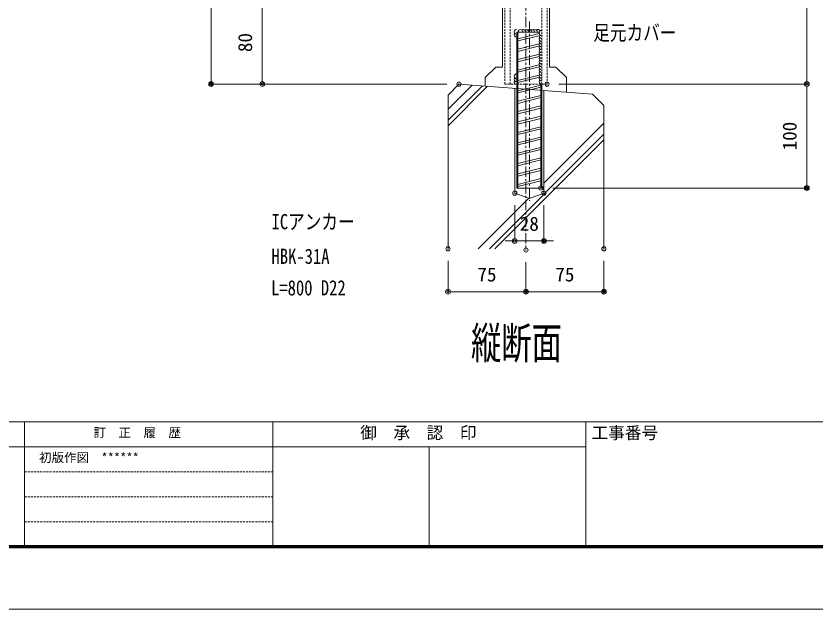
# Model space of a CAD drawing. Units: millimetres, scale not verified. Extents: x -1682 to 1682, y -1188 to 1188.
# Drawn here: x -334 to 435, y -1188 to -617 of the extents above; entities that cross this region are included whole.
import ezdxf
from ezdxf.enums import TextEntityAlignment as Align

# ---------------------------------------------------------------- set-up
doc = ezdxf.new("R2010")
doc.units = ezdxf.units.MM
doc.header["$LTSCALE"] = 8
doc.header["$PDMODE"] = 32
doc.header["$PDSIZE"] = 4
doc.linetypes.add('USER1', pattern=[2, 1.25, -0.25, 0.25, -0.25])
doc.linetypes.add('USER3', pattern=[0.375, 0.25, -0.125])
for name, color, linetype, lineweight in [('0-0_0', 7, 'Continuous', 18), ('0-1_DEFPOINTS', 7, 'Continuous', 18), ('0-4_アンカー', 4, 'Continuous', 18), ('0-6_WAKU', 7, 'Continuous', 18), ('0-C_2躯体線', 4, 'Continuous', 18), ('0-E_3中心線', 2, 'USER1', 18), ('1-0_1手摺寸法', 7, 'Continuous', 18)]:
    doc.layers.add(name, color=color, linetype=linetype, lineweight=lineweight)
doc.layers.add('0-3_MOJI', color=7, linetype='Continuous')
doc.styles.add('ＭＳ ゴシック', font='')
doc.styles.get('ＭＳ ゴシック').set_extended_font_data('MS Gothic')

# ---------------------------------------------------------------- blocks, each defined once
blk = doc.blocks.new('_ORIGIN2')
at = {"layer": '0-0_0'}
blk.add_line((-0.5, 0), (-1, 0), dxfattribs=at)
for radius in [0.5, 0.25]:
    blk.add_circle((0, 0), radius, dxfattribs=at)
blk = doc.blocks.new('D16')
at = {"layer": '0-1_DEFPOINTS'}
for p in [(44.404, -178.95), (279.614, -178.95), (233.621, -258.95)]:
    blk.add_point(p, dxfattribs=at)
at = {"layer": '1-0_1手摺寸法'}
for p, q in [((268.114, -178.95), (44.404, -178.95)), ((44.404, -254.35), (44.404, -183.55)), ((222.121, -258.95), (44.404, -258.95))]:
    blk.add_line(p, q, dxfattribs=at)
at = {"layer": '1-0_1手摺寸法', "xscale": 4.6, "yscale": 4.6}
for p, rotation in [((44.404, -178.95), 90), ((44.404, -258.95), 270)]:
    blk.add_blockref('_ORIGIN2', p, dxfattribs=dict(at, rotation=rotation))
at = {"layer": '1-0_1手摺寸法', "style": 'ＭＳ ゴシック'}
blk.add_text('80', height=13.49, rotation=90, dxfattribs=at).set_placement((38.654, -228.15), align=Align.BOTTOM_LEFT)
blk = doc.blocks.new('D29')
at = {"layer": '0-1_DEFPOINTS'}
for p in [(268.114, 841.05), (-4.82, -258.95), (233.621, -258.95)]:
    blk.add_point(p, dxfattribs=at)
at = {"layer": '1-0_1手摺寸法'}
for p, q in [((256.614, 841.05), (-4.82, 841.05)), ((-4.82, 836.45), (-4.82, -254.35)), ((222.121, -258.95), (-4.82, -258.95))]:
    blk.add_line(p, q, dxfattribs=at)
at = {"layer": '1-0_1手摺寸法', "xscale": 4.6, "yscale": 4.6}
for p, rotation in [((-4.82, 841.05), 90), ((-4.82, -258.95), 270)]:
    blk.add_blockref('_ORIGIN2', p, dxfattribs=dict(at, rotation=rotation))
at = {"layer": '1-0_1手摺寸法', "style": 'ＭＳ ゴシック'}
blk.add_text('1100', height=13.49, rotation=90, dxfattribs=at).set_placement((-10.57, 272.65), align=Align.BOTTOM_LEFT)
blk = doc.blocks.new('D32')
at = {"layer": '0-1_DEFPOINTS'}
for p in [(223.114, -417.488), (298.114, -418.68), (298.114, -458.697)]:
    blk.add_point(p, dxfattribs=at)
at = {"layer": '1-0_1手摺寸法'}
for p, q in [((223.114, -428.988), (223.114, -458.697)), ((298.114, -430.18), (298.114, -458.697)), ((227.714, -458.697), (293.514, -458.697))]:
    blk.add_line(p, q, dxfattribs=at)
at = {"layer": '1-0_1手摺寸法', "xscale": 4.6, "yscale": 4.6, "rotation": 180}
blk.add_blockref('_ORIGIN2', (223.114, -458.697), dxfattribs=at)
at = {"layer": '1-0_1手摺寸法', "xscale": 4.6, "yscale": 4.6}
blk.add_blockref('_ORIGIN2', (298.114, -458.697), dxfattribs=at)
at = {"layer": '1-0_1手摺寸法', "style": 'ＭＳ ゴシック'}
blk.add_text('75', height=13.49, dxfattribs=at).set_placement((251.414, -452.947), align=Align.BOTTOM_LEFT)
blk = doc.blocks.new('D33')
at = {"layer": '0-1_DEFPOINTS'}
for p in [(298.114, -418.68), (373.114, -417.488), (373.114, -458.697)]:
    blk.add_point(p, dxfattribs=at)
at = {"layer": '1-0_1手摺寸法'}
for p, q in [((298.114, -430.18), (298.114, -458.697)), ((373.114, -428.988), (373.114, -458.697)), ((302.714, -458.697), (368.514, -458.697))]:
    blk.add_line(p, q, dxfattribs=at)
at = {"layer": '1-0_1手摺寸法', "xscale": 4.6, "yscale": 4.6, "rotation": 180}
blk.add_blockref('_ORIGIN2', (298.114, -458.697), dxfattribs=at)
at = {"layer": '1-0_1手摺寸法', "xscale": 4.6, "yscale": 4.6}
blk.add_blockref('_ORIGIN2', (373.114, -458.697), dxfattribs=at)
at = {"layer": '1-0_1手摺寸法', "style": 'ＭＳ ゴシック'}
blk.add_text('75', height=13.49, dxfattribs=at).set_placement((326.414, -452.947), align=Align.BOTTOM_LEFT)
blk = doc.blocks.new('D37')
at = {"layer": '0-1_DEFPOINTS'}
for p in [(318.364, 541.05), (568.344, 541.05), (318.364, -258.95)]:
    blk.add_point(p, dxfattribs=at)
at = {"layer": '1-0_1手摺寸法'}
for p, q in [((329.864, 541.05), (568.344, 541.05)), ((568.344, -254.35), (568.344, 536.45)), ((329.864, -258.95), (568.344, -258.95))]:
    blk.add_line(p, q, dxfattribs=at)
at = {"layer": '1-0_1手摺寸法', "xscale": 4.6, "yscale": 4.6}
for p, rotation in [((568.344, 541.05), 90), ((568.344, -258.95), 270)]:
    blk.add_blockref('_ORIGIN2', p, dxfattribs=dict(at, rotation=rotation))
at = {"layer": '1-0_1手摺寸法', "style": 'ＭＳ ゴシック'}
blk.add_text('800', height=13.49, rotation=90, dxfattribs=at).set_placement((562.594, 127.25), align=Align.BOTTOM_LEFT)
blk = doc.blocks.new('D74')
at = {"layer": '0-1_DEFPOINTS'}
for p in [(287.364, -363.855), (315.364, -363.855), (315.364, -409.93)]:
    blk.add_point(p, dxfattribs=at)
at = {"layer": '1-0_1手摺寸法'}
for p, q in [((287.364, -375.355), (287.364, -409.93)), ((315.364, -375.355), (315.364, -409.93)), ((282.764, -409.93), (278.164, -409.93)), ((287.364, -409.93), (315.364, -409.93)), ((319.964, -409.93), (324.564, -409.93))]:
    blk.add_line(p, q, dxfattribs=at)
at = {"layer": '1-0_1手摺寸法', "xscale": 4.6, "yscale": 4.6}
blk.add_blockref('_ORIGIN2', (287.364, -409.93), dxfattribs=at)
at = {"layer": '1-0_1手摺寸法', "xscale": 4.6, "yscale": 4.6, "rotation": 180}
blk.add_blockref('_ORIGIN2', (315.364, -409.93), dxfattribs=at)
at = {"layer": '1-0_1手摺寸法', "style": 'ＭＳ ゴシック'}
blk.add_text('28', height=13.49, dxfattribs=at).set_placement((292.164, -404.18), align=Align.BOTTOM_LEFT)
blk = doc.blocks.new('D75')
at = {"layer": '0-1_DEFPOINTS'}
for p in [(318.364, -258.95), (312.364, -358.95), (568.344, -358.95)]:
    blk.add_point(p, dxfattribs=at)
at = {"layer": '1-0_1手摺寸法'}
for p, q in [((329.864, -258.95), (568.344, -258.95)), ((568.344, -263.55), (568.344, -354.35)), ((323.864, -358.95), (568.344, -358.95))]:
    blk.add_line(p, q, dxfattribs=at)
at = {"layer": '1-0_1手摺寸法', "xscale": 4.6, "yscale": 4.6}
for p, rotation in [((568.344, -258.95), 90), ((568.344, -358.95), 270)]:
    blk.add_blockref('_ORIGIN2', p, dxfattribs=dict(at, rotation=rotation))
at = {"layer": '1-0_1手摺寸法', "style": 'ＭＳ ゴシック'}
blk.add_text('100', height=13.49, rotation=90, dxfattribs=at).set_placement((562.594, -322.75), align=Align.BOTTOM_LEFT)

msp = doc.modelspace()

# ---------------------------------------------------------------- linework, layer by layer
at = {"layer": '0-0_0'}
for p, q in [((133.875, 162.385), (133.875, -666.689)), ((178.875, 162.385), (178.875, -666.689)), ((117.248, -676.689), (127.248, -666.689)), ((127.248, -666.689), (133.875, -666.689)), ((178.875, -666.689), (185.248, -666.689)), ((195.248, -676.689), (185.248, -666.689)), ((117.248, -676.689), (117.248, -684.786)), ((195.248, -676.689), (195.248, -690.607))]:
    msp.add_line(p, q, dxfattribs=at)
at = {"layer": '0-1_DEFPOINTS', "color": 5}
msp.add_line((-1682, -1188), (1682, -1188), dxfattribs=at)
at = {"layer": '0-4_アンカー', "linetype": 'USER3'}
for p, q in [((136.125, 117.107), (136.125, -682.893)), ((141.125, 117.107), (141.125, -682.893)), ((171.625, 117.107), (171.625, -682.893)), ((176.625, 117.107), (176.625, -682.893)), ((176.625, -682.893), (136.125, -682.893))]:
    msp.add_line(p, q, dxfattribs=at)
at = {"layer": '0-4_アンカー'}
for p, q in [((147.625, -632.893), (169.259, -632.893)), ((147.625, -632.893), (147.625, -782.893)), ((148.625, -632.893), (148.625, -782.893)), ((169.134, -634.239), (148.625, -639.366)), ((169.104, -636.308), (148.625, -641.428)), ((169.147, -644.236), (148.625, -649.366)), ((169.431, -646.226), (148.625, -651.428)), ((169.4, -654.173), (148.625, -659.366)), ((169.163, -656.293), (148.625, -661.428)), ((169.114, -664.244), (148.625, -669.366)), ((169.12, -666.304), (148.625, -671.428)), ((169.18, -674.228), (148.625, -679.366)), ((169.474, -676.216), (148.625, -681.428)), ((170.625, -683.866), (148.625, -689.366)), ((170.625, -682.893), (170.625, -782.893)), ((171.625, -682.893), (171.625, -782.893)), ((170.625, -685.928), (148.625, -691.428)), ((170.625, -693.866), (148.625, -699.366)), ((170.625, -695.928), (148.625, -701.428)), ((170.625, -703.866), (148.625, -709.366)), ((170.625, -705.928), (148.625, -711.428)), ((170.625, -713.866), (148.625, -719.366)), ((170.625, -715.928), (148.625, -721.428)), ((170.625, -723.866), (148.625, -729.366)), ((170.625, -725.928), (148.625, -731.428)), ((170.625, -733.866), (148.625, -739.366)), ((170.625, -735.928), (148.625, -741.428)), ((170.625, -743.866), (148.625, -749.366)), ((170.625, -745.928), (148.625, -751.428)), ((170.625, -753.866), (148.625, -759.366)), ((170.625, -755.928), (148.625, -761.428)), ((170.625, -763.866), (148.625, -769.366)), ((170.625, -765.928), (148.625, -771.428)), ((170.625, -773.866), (148.625, -779.366)), ((170.625, -775.928), (148.625, -781.428)), ((147.625, -782.893), (171.625, -782.893))]:
    msp.add_line(p, q, dxfattribs=at)
for centre, start, end in [((147.625, -632.622), 90, 270), ((151.155, -632.893), 0, 180), ((153.895, -632.893), 0, 122.76881), ((156.634, -632.893), 0, 122.76881), ((159.374, -632.893), 0, 122.76881), ((162.113, -632.893), 0, 122.76881), ((164.853, -632.893), 0, 122.76881), ((167.592, -632.893), 22.73398, 122.76881), ((147.625, -635.362), 147.23119, 270), ((171.625, -633.791), 90, 270), ((171.625, -636.53), 147.23119, 270), ((171.625, -639.27), 147.23119, 270), ((171.625, -642.009), 147.23119, 270), ((171.625, -644.749), 147.23119, 270), ((171.625, -647.488), 147.23119, 270), ((171.625, -650.228), 147.23119, 270), ((171.625, -652.967), 147.23119, 270), ((171.625, -655.707), 147.23119, 270), ((171.625, -658.446), 147.23119, 270), ((171.625, -661.185), 147.23119, 270), ((171.625, -663.925), 147.23119, 270), ((171.625, -666.664), 147.23119, 270), ((171.625, -669.404), 147.23119, 270), ((147.625, -675.423), 90, 270), ((147.625, -678.163), 147.23119, 270), ((171.625, -672.143), 147.23119, 270), ((171.625, -674.883), 147.23119, 270), ((171.625, -677.622), 147.23119, 270), ((147.625, -680.902), 147.23119, 231.85813), ((171.625, -680.362), 147.23119, 270)]:
    msp.add_arc(centre, 2.531, start, end, dxfattribs=at)
at = {"layer": '0-6_WAKU'}
for p, q in [((-1602, -1008), (1598, -1008)), ((-326, -1008), (-326, -1128)), ((-87.333, -1008), (-87.333, -1128)), ((214, -1008), (214, -1128)), ((-626, -1032), (-326, -1032)), ((-326, -1032), (-87.333, -1032)), ((-87.333, -1032), (214, -1032)), ((63.333, -1032), (63.333, -1128)), ((-1603.2, -1129.2), (1599.2, -1129.2)), ((-1602.6, -1128.6), (1598.6, -1128.6)), ((-1602, -1128), (1598, -1128)), ((-1601.4, -1127.4), (1597.4, -1127.4)), ((-1600.8, -1126.8), (1596.8, -1126.8))]:
    msp.add_line(p, q, dxfattribs=at)
at = {"layer": '0-6_WAKU', "linetype": 'USER3'}
for p, q in [((-326, -1056), (-87.333, -1056)), ((-326, -1080), (-87.333, -1080)), ((-326, -1104), (-87.333, -1104))]:
    msp.add_line(p, q, dxfattribs=at)
at = {"layer": '0-C_2躯体線'}
for p, q in [((91.881, -682.893), (81.375, -693.399)), ((81.375, -707.114), (104.644, -683.845)), ((81.375, -717.723), (114.516, -684.582)), ((81.375, -723.017), (119.442, -684.949)), ((220.465, -692.489), (91.881, -682.893)), ((145.625, -686.904), (145.625, -787.797)), ((173.625, -688.993), (173.625, -787.797)), ((231.375, -703.399), (220.465, -692.489)), ((81.375, -841.43), (81.375, -693.399)), ((231.375, -841.43), (231.375, -703.399)), ((173.625, -778.351), (231.375, -720.601)), ((121.154, -841.43), (231.375, -731.209)), ((126.447, -841.43), (231.375, -736.503)), ((110.545, -841.43), (159.227, -792.748)), ((159.625, -792.893), (145.625, -787.797)), ((159.625, -792.893), (173.625, -787.797))]:
    msp.add_line(p, q, dxfattribs=at)
at = {"layer": '0-E_3中心線'}
for p, q in [((156.375, 469.737), (156.375, -842.622)), ((159.625, -622.653), (159.625, -795.292))]:
    msp.add_line(p, q, dxfattribs=at)

# ---------------------------------------------------------------- block references
at = {"layer": '1-0_1手摺寸法'}
for name in ['D29', 'D37', 'D16', 'D75', 'D74', 'D32', 'D33']:
    msp.add_blockref(name, (-141.739, -423.942), dxfattribs=at)

# ---------------------------------------------------------------- texts
at = {"layer": '0-0_0', "style": 'ＭＳ ゴシック'}
for s, height, width, p in [('足元カバー', 14.66, 0.8, (221.138, -645.136)), ('ICアンカー ', 14.66, 0.8, (-88.455, -826.989)), ('HBK-31A', 14.66, 0.8, (-88.455, -860.322)), ('L=800 D22', 14.66, 0.8, (-88.882, -890.657)), ('縦断面', 30.55, 0.7, (103.49, -956.509))]:
    msp.add_text(s, height=height, dxfattribs=dict(at, width=width)).set_placement(p, align=Align.BOTTOM_LEFT)
msp.add_text('初版作図\u3000******', height=8.798, dxfattribs=at).set_placement((-312.094, -1049.283), align=Align.BOTTOM_LEFT)
at = {"layer": '0-3_MOJI', "style": 'ＭＳ ゴシック'}
for s, height, p in [('訂\u3000正\u3000履\u3000歴', 8.798, (-259.675, -1025.283)), ('御  承  認  印', 11.73, (-3.106, -1027.794)), ('工事番号', 11.73, (219.508, -1027.794))]:
    msp.add_text(s, height=height, dxfattribs=at).set_placement(p, align=Align.BOTTOM_LEFT)

doc.saveas('drawing.dxf')
